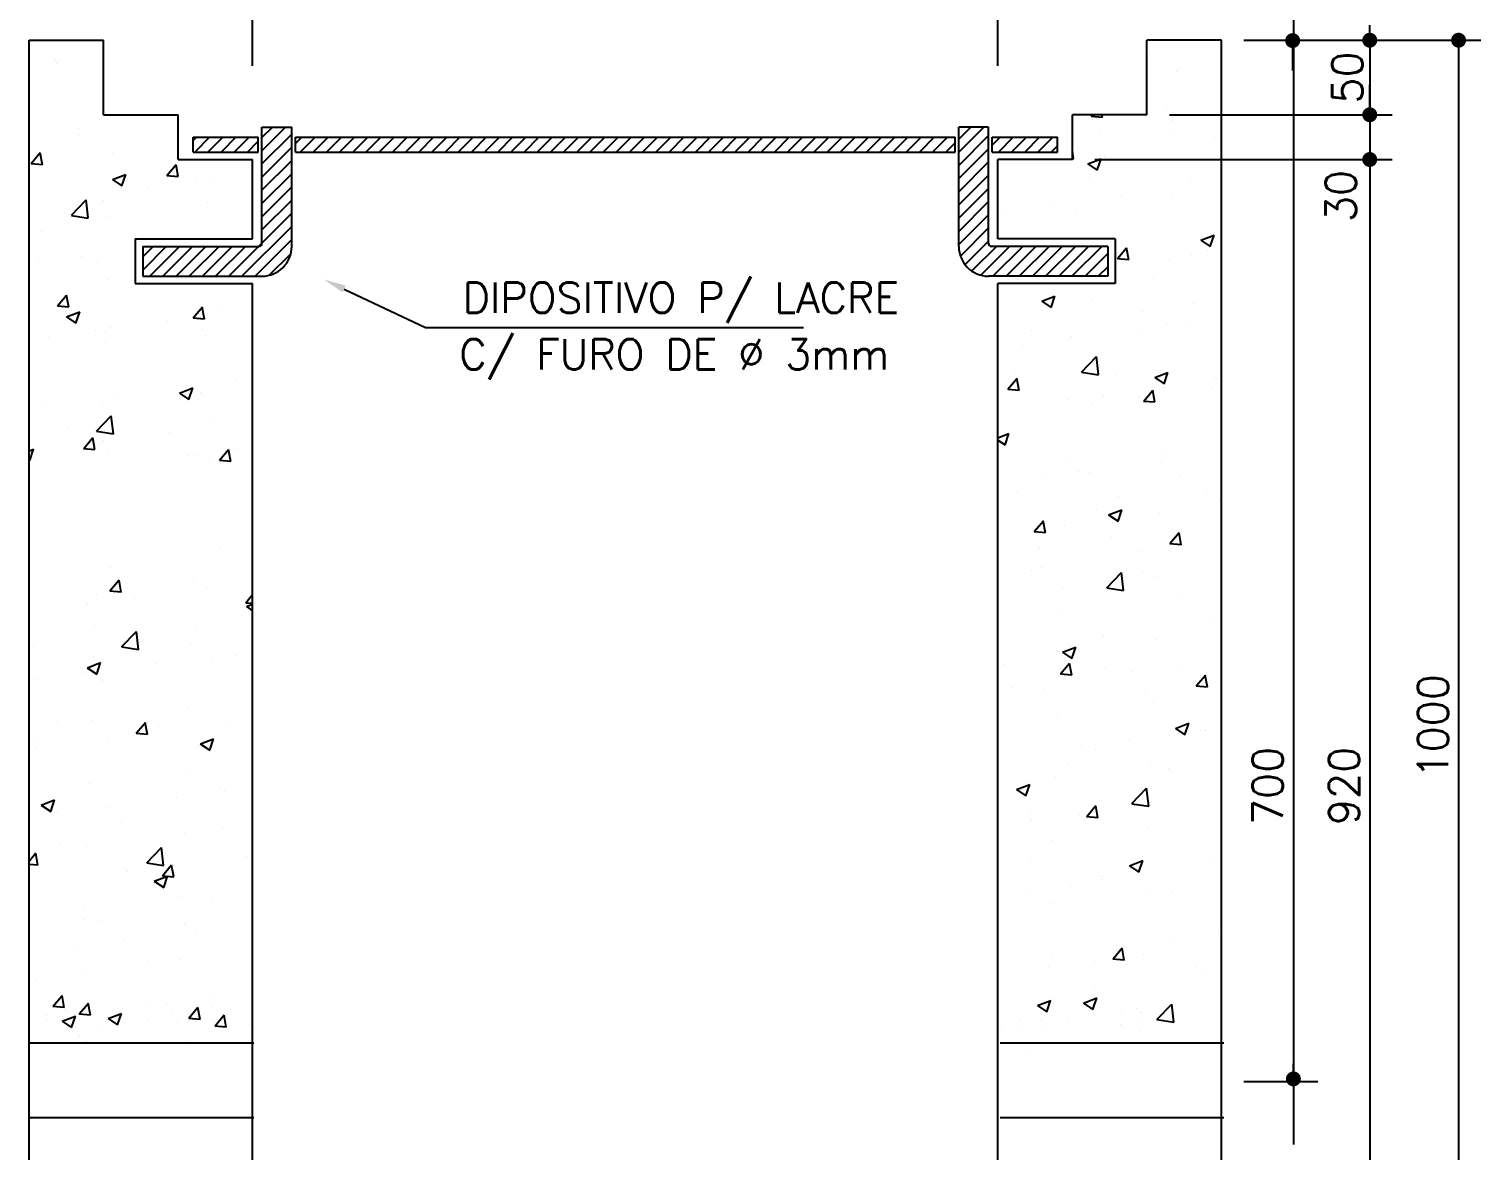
# Model space of a CAD drawing. Extents: x -115 to 23, y 4 to 69.
# Drawn here: x -18.08 to -8.34, y 47.77 to 55.3 of the extents above; entities that cross this region are included whole.
import ezdxf
from ezdxf.enums import TextEntityAlignment as Align

# ---------------------------------------------------------------- set-up
doc = ezdxf.new("R2010")
doc.units = 0
doc.header["$MEASUREMENT"] = 0
doc.layers.get('0').update_dxf_attribs({"linetype": 'CONTINUOUS'})
for name, color, linetype in [('DETALHES', 6, 'CONTINUOUS'), ('nivel', 4, 'CONTINUOUS'), ('PAR', 4, 'CONTINUOUS')]:
    doc.layers.add(name, color=color, linetype=linetype)
doc.styles.add('ROMANS', font='romans.shx', dxfattribs={"height": 0.2})

# ---------------------------------------------------------------- blocks, each defined once
blk = doc.blocks.new('DOT')
at = {"layer": 'PAR', "color": 0, "linetype": 'ByBlock'}
blk.add_line((-0.5, 0), (-1, 0), dxfattribs=at)
at = {"layer": 'PAR', "color": 0, "linetype": 'ByBlock', "const_width": 0.5}
blk.add_lwpolyline([(-0.25, 0, 1), (0.25, 0, 1)], format="xyb", close=True, dxfattribs=at)
blk = doc.blocks.new('*X44')
at = {"color": 0}
for p, q in [((123.6388, 98.3597), (123.7992, 98.5201)), ((123.6388, 98.4481), (123.7108, 98.5201)), ((128.3133, 98.438), (128.3954, 98.5201)), ((128.3133, 98.3496), (128.4838, 98.5201)), ((123.176, 98.4273), (123.2013, 98.4526)), ((123.1897, 98.3526), (123.2897, 98.4526)), ((123.2781, 98.3526), (123.3781, 98.4526)), ((123.3665, 98.3526), (123.4665, 98.4526)), ((123.4549, 98.3526), (123.5549, 98.4526)), ((123.5433, 98.3526), (123.6138, 98.4231)), ((123.6388, 98.2713), (123.8388, 98.4713)), ((123.6388, 98.1829), (123.8388, 98.3829)), ((123.8638, 98.4079), (123.9085, 98.4526)), ((123.8968, 98.3526), (123.9968, 98.4526)), ((123.9852, 98.3526), (124.0852, 98.4526)), ((124.0736, 98.3526), (124.1736, 98.4526)), ((124.162, 98.3526), (124.262, 98.4526)), ((124.2504, 98.3526), (124.3504, 98.4526)), ((124.3388, 98.3526), (124.4388, 98.4526)), ((124.4272, 98.3526), (124.5272, 98.4526)), ((124.5156, 98.3526), (124.6156, 98.4526)), ((124.604, 98.3526), (124.704, 98.4526)), ((124.6923, 98.3526), (124.7923, 98.4526)), ((124.7807, 98.3526), (124.8807, 98.4526)), ((124.8691, 98.3526), (124.9691, 98.4526)), ((124.9575, 98.3526), (125.0575, 98.4526)), ((125.0459, 98.3526), (125.1459, 98.4526)), ((125.1343, 98.3526), (125.2343, 98.4526)), ((125.2227, 98.3526), (125.3227, 98.4526)), ((125.3111, 98.3526), (125.4111, 98.4526)), ((125.3994, 98.3526), (125.4994, 98.4526)), ((125.4878, 98.3526), (125.5878, 98.4526)), ((125.5762, 98.3526), (125.6762, 98.4526)), ((125.6646, 98.3526), (125.7646, 98.4526)), ((125.753, 98.3526), (125.853, 98.4526)), ((125.8414, 98.3526), (125.9414, 98.4526)), ((125.9298, 98.3526), (126.0298, 98.4526)), ((126.0182, 98.3526), (126.1182, 98.4526)), ((126.1066, 98.3526), (126.2066, 98.4526)), ((126.1949, 98.3526), (126.2949, 98.4526)), ((126.2833, 98.3526), (126.3833, 98.4526)), ((126.3717, 98.3526), (126.4717, 98.4526)), ((126.4601, 98.3526), (126.5601, 98.4526)), ((126.5485, 98.3526), (126.6485, 98.4526)), ((126.6369, 98.3526), (126.7369, 98.4526)), ((126.7253, 98.3526), (126.8253, 98.4526)), ((126.8137, 98.3526), (126.9137, 98.4526)), ((126.902, 98.3526), (127.002, 98.4526)), ((126.9904, 98.3526), (127.0904, 98.4526)), ((127.0788, 98.3526), (127.1788, 98.4526)), ((127.1672, 98.3526), (127.2672, 98.4526)), ((127.2556, 98.3526), (127.3556, 98.4526)), ((127.344, 98.3526), (127.444, 98.4526)), ((127.4324, 98.3526), (127.5324, 98.4526)), ((127.5208, 98.3526), (127.6208, 98.4526)), ((127.6092, 98.3526), (127.7092, 98.4526)), ((127.6975, 98.3526), (127.7975, 98.4526)), ((127.7859, 98.3526), (127.8859, 98.4526)), ((127.8743, 98.3526), (127.9743, 98.4526)), ((127.9627, 98.3526), (128.0627, 98.4526)), ((128.0511, 98.3526), (128.1511, 98.4526)), ((128.1395, 98.3526), (128.2395, 98.4526)), ((128.2279, 98.3526), (128.2883, 98.413)), ((128.3133, 98.2612), (128.5133, 98.4612)), ((128.5383, 98.3979), (128.593, 98.4526)), ((128.5814, 98.3526), (128.6814, 98.4526)), ((128.6698, 98.3526), (128.7698, 98.4526)), ((128.7582, 98.3526), (128.8582, 98.4526)), ((128.8466, 98.3526), (128.9466, 98.4526)), ((128.935, 98.3526), (128.976, 98.3937)), ((123.6388, 98.0945), (123.8388, 98.2945)), ((128.3133, 98.1729), (128.5133, 98.3729)), ((128.3133, 98.0845), (128.5133, 98.2845)), ((123.6388, 98.0061), (123.8388, 98.2061)), ((128.3133, 97.9961), (128.5133, 98.1961)), ((123.6388, 97.9178), (123.8388, 98.1178)), ((128.3133, 97.9077), (128.5133, 98.1077)), ((123.6388, 97.8294), (123.8388, 98.0294)), ((128.3133, 97.8193), (128.5133, 98.0193)), ((123.4179, 97.5201), (123.8388, 97.941)), ((128.3133, 97.7309), (128.5133, 97.9309)), ((123.5063, 97.5201), (123.8388, 97.8526)), ((128.3246, 97.6538), (128.5133, 97.8425)), ((122.8388, 97.5597), (122.9992, 97.7201)), ((122.8388, 97.6481), (122.9108, 97.7201)), ((122.8876, 97.5201), (123.0876, 97.7201)), ((122.976, 97.5201), (123.176, 97.7201)), ((123.0644, 97.5201), (123.2644, 97.7201)), ((123.1528, 97.5201), (123.3528, 97.7201)), ((123.2411, 97.5201), (123.4411, 97.7201)), ((123.3295, 97.5201), (123.5295, 97.7201)), ((123.5947, 97.5201), (123.8388, 97.7642)), ((128.3559, 97.5967), (128.5133, 97.7541)), ((128.4017, 97.5542), (128.5677, 97.7201)), ((128.4626, 97.5267), (128.6561, 97.7201)), ((128.5444, 97.5201), (128.7444, 97.7201)), ((128.6328, 97.5201), (128.8328, 97.7201)), ((128.7212, 97.5201), (128.9212, 97.7201)), ((128.8096, 97.5201), (129.0096, 97.7201)), ((128.898, 97.5201), (129.098, 97.7201)), ((128.9864, 97.5201), (129.1864, 97.7201)), ((129.0748, 97.5201), (129.2748, 97.7201)), ((123.6897, 97.5267), (123.8322, 97.6692)), ((129.1632, 97.5201), (129.3133, 97.6703)), ((129.2516, 97.5201), (129.3133, 97.5819))]:
    blk.add_line(p, q, dxfattribs=at)

msp = doc.modelspace()

# ---------------------------------------------------------------- linework, layer by layer
at = {"layer": 'DETALHES', "color": 2}
for p, q in [((-16.5767, 55.052), (-16.5767, 56.2056)), ((-11.5767, 55.052), (-11.5767, 56.2056)), ((-9.5946, 55.3788), (-9.5946, 47.8165)), ((-9.9267, 55.2237), (-8.9323, 55.2237)), ((-9.9267, 55.2237), (-8.3362, 55.2237)), ((-9.0823, 55.2237), (-9.0823, 54.7237)), ((-9.5995, 55.1212), (-9.5995, 55.0212)), ((-8.4862, 55.1237), (-8.4862, 45.3672)), ((-9.0823, 54.8237), (-9.0823, 54.9237)), ((-10.4267, 54.7237), (-8.9323, 54.7237)), ((-10.4267, 54.7237), (-8.9323, 54.7237)), ((-9.0823, 54.7237), (-9.0823, 54.4237)), ((-16.9767, 54.5737), (-16.539, 54.5737)), ((-16.9767, 54.4737), (-16.9767, 54.5737)), ((-16.539, 54.4737), (-16.539, 54.5737)), ((-16.289, 54.4737), (-16.289, 54.5737)), ((-16.289, 54.5737), (-11.8645, 54.5737)), ((-11.6145, 54.5737), (-11.1767, 54.5737)), ((-11.1767, 54.4737), (-11.1767, 54.5737)), ((-9.0823, 54.6237), (-9.0823, 54.5237)), ((-16.9767, 54.4737), (-16.539, 54.4737)), ((-16.289, 54.4737), (-11.8645, 54.4737)), ((-11.6145, 54.4737), (-11.1767, 54.4737)), ((-10.9267, 54.4237), (-8.9323, 54.4237)), ((-10.9267, 54.4237), (-8.9323, 54.4237)), ((-9.0823, 54.3237), (-9.0823, 54.2237)), ((-9.0823, 54.3237), (-9.0823, 45.3672)), ((-15.9634, 53.5552), (-15.4177, 53.2961)), ((-15.4177, 53.2961), (-12.8801, 53.2961)), ((-18.0691, 48.4993), (-16.5691, 48.4993)), ((-11.5618, 48.4993), (-10.0618, 48.4993)), ((-9.9267, 48.241), (-9.4295, 48.241)), ((-18.0691, 47.9993), (-16.5691, 47.9993)), ((-11.5618, 47.9993), (-10.0618, 47.9993))]:
    msp.add_line(p, q, dxfattribs=at)
at = {"layer": 'DETALHES', "color": 1}
for p, q in [((-16.5767, 55.052), (-16.5767, 56.2056)), ((-11.5767, 55.052), (-11.5767, 56.2056))]:
    msp.add_line(p, q, dxfattribs=at)
at = {"layer": 'DETALHES', "color": 4}
for p, q in [((-18.0767, 55.2237), (-17.5767, 55.2237)), ((-18.0767, 45.2672), (-18.0767, 55.2237)), ((-17.5767, 54.7237), (-17.5767, 55.2237)), ((-10.0767, 55.2237), (-10.5767, 55.2237)), ((-10.5767, 54.7237), (-10.5767, 55.2237)), ((-10.0767, 45.2672), (-10.0767, 55.2237)), ((-17.5767, 54.7237), (-17.0767, 54.7237)), ((-17.0767, 54.4237), (-17.0767, 54.7237)), ((-10.5767, 54.7237), (-11.0767, 54.7237)), ((-11.0767, 54.4237), (-11.0767, 54.7237)), ((-17.0767, 54.4237), (-16.5767, 54.4237)), ((-16.5767, 53.8912), (-16.5767, 54.4237)), ((-11.0767, 54.4237), (-11.5767, 54.4237)), ((-11.5767, 53.8912), (-11.5767, 54.4237)), ((-17.364, 53.8912), (-16.5767, 53.8912)), ((-17.364, 53.8912), (-17.364, 53.5912)), ((-10.7895, 53.8912), (-11.5767, 53.8912)), ((-10.7895, 53.8912), (-10.7895, 53.5912)), ((-17.364, 53.5912), (-16.5767, 53.5912)), ((-16.5767, 45.2672), (-16.5767, 53.5912)), ((-10.7895, 53.5912), (-11.5767, 53.5912)), ((-11.5767, 45.2672), (-11.5767, 53.5912))]:
    msp.add_line(p, q, dxfattribs=at)
at = {"layer": 'DETALHES'}
for p, q in [((-10.0774, 55.183), (-10.0774, 55.183)), ((-17.901, 55.0962), (-17.901, 55.0962)), ((-17.8951, 55.0676), (-17.8951, 55.0676)), ((-10.5584, 55.1196), (-10.5584, 55.1196)), ((-10.3814, 55.0115), (-10.3814, 55.0115)), ((-10.4436, 54.7811), (-10.4436, 54.7811)), ((-10.9517, 54.7146), (-10.8758, 54.708)), ((-10.951, 54.7146), (-10.9434, 54.7237)), ((-10.8757, 54.7062), (-10.879, 54.7237)), ((-10.4115, 54.682), (-10.4115, 54.682)), ((-17.7482, 54.63), (-17.7482, 54.63)), ((-17.7435, 54.5926), (-17.7435, 54.5926)), ((-10.8925, 54.6187), (-10.8925, 54.6187)), ((-10.3968, 54.5887), (-10.3968, 54.5887)), ((-10.1214, 54.568), (-10.1214, 54.568)), ((-18.0622, 54.3969), (-18.001, 54.4699)), ((-17.9869, 54.3885), (-18.0016, 54.4681)), ((-17.519, 54.4657), (-17.519, 54.4657)), ((-11.0705, 54.4282), (-11.0767, 54.4818)), ((-11.0383, 54.5074), (-11.0383, 54.5074)), ((-18.0629, 54.3969), (-17.987, 54.3903)), ((-17.1513, 54.3172), (-17.0901, 54.3902)), ((-17.076, 54.3088), (-17.0907, 54.3884)), ((-11.0767, 54.4287), (-11.0704, 54.4277)), ((-10.9742, 54.3939), (-10.911, 54.3513)), ((-10.9739, 54.3939), (-10.885, 54.428)), ((-10.911, 54.3514), (-10.8852, 54.4281)), ((-10.8621, 54.4409), (-10.8621, 54.4409)), ((-17.5167, 54.2894), (-17.4536, 54.2468)), ((-17.5165, 54.2894), (-17.4275, 54.3235)), ((-17.4535, 54.2469), (-17.4278, 54.3236)), ((-17.152, 54.3172), (-17.0761, 54.3106)), ((-16.9623, 54.2765), (-16.9623, 54.2765)), ((-16.8359, 54.2743), (-16.8359, 54.2743)), ((-10.964, 54.3061), (-10.964, 54.3061)), ((-10.2861, 54.2775), (-10.2861, 54.2775)), ((-17.2803, 54.2347), (-17.2803, 54.2347)), ((-10.7456, 54.1811), (-10.7456, 54.1811)), ((-10.4123, 54.1659), (-10.4123, 54.1659)), ((-17.7921, 54.0495), (-17.6932, 54.1526)), ((-17.6791, 54.0319), (-17.6931, 54.1525)), ((-17.5766, 54.1471), (-17.5766, 54.1471)), ((-16.8824, 54.1324), (-16.8824, 54.1324)), ((-11.5445, 54.076), (-11.5445, 54.076)), ((-11.2266, 54.1178), (-11.2266, 54.1178)), ((-11.0538, 54.0846), (-11.0538, 54.0846)), ((-17.792, 54.0489), (-17.679, 54.0314)), ((-17.5345, 54.0429), (-17.5345, 54.0429)), ((-17.9908, 53.9436), (-17.9908, 53.9436)), ((-17.3129, 53.915), (-17.3129, 53.915)), ((-10.2161, 53.8825), (-10.1529, 53.8399)), ((-10.2158, 53.8825), (-10.1269, 53.9167)), ((-10.1529, 53.8401), (-10.1272, 53.9168)), ((-17.7231, 53.773), (-17.7231, 53.773)), ((-10.7748, 53.7593), (-10.7136, 53.8323)), ((-10.6995, 53.7509), (-10.7142, 53.8305)), ((-10.2776, 53.7858), (-10.2776, 53.7858)), ((-10.1739, 53.8103), (-10.1739, 53.8103)), ((-18.0129, 53.7412), (-18.0129, 53.7412)), ((-17.6143, 53.7338), (-17.6143, 53.7338)), ((-10.7755, 53.7593), (-10.6996, 53.7527)), ((-10.4277, 53.7432), (-10.4277, 53.7432)), ((-17.5499, 53.6202), (-17.5499, 53.6202)), ((-10.5334, 53.6285), (-10.5334, 53.6285)), ((-17.886, 53.4416), (-17.8248, 53.5146)), ((-17.8107, 53.4332), (-17.8254, 53.5128)), ((-11.2829, 53.4729), (-11.194, 53.5071)), ((-11.22, 53.4304), (-11.1942, 53.5072)), ((-10.9435, 53.4866), (-10.9435, 53.4866)), ((-17.8867, 53.4416), (-17.8108, 53.435)), ((-17.8255, 53.3685), (-17.7365, 53.4026)), ((-17.7625, 53.326), (-17.7368, 53.4027)), ((-16.9751, 53.3619), (-16.9138, 53.4349)), ((-16.8998, 53.3535), (-16.9144, 53.4331)), ((-16.7872, 53.4238), (-16.7872, 53.4238)), ((-11.2832, 53.4729), (-11.22, 53.4303)), ((-10.6102, 53.4043), (-10.6102, 53.4043)), ((-10.2656, 53.4579), (-10.2656, 53.4579)), ((-17.8257, 53.3684), (-17.7626, 53.3258)), ((-17.5279, 53.2967), (-17.5279, 53.2967)), ((-17.1495, 53.338), (-17.1495, 53.338)), ((-16.9758, 53.3619), (-16.8998, 53.3553)), ((-16.9133, 53.2868), (-16.9133, 53.2868)), ((-10.6117, 53.2849), (-10.6117, 53.2849)), ((-10.4432, 53.3204), (-10.4432, 53.3204)), ((-10.2938, 53.3268), (-10.2938, 53.3268)), ((-17.9484, 53.2329), (-17.9484, 53.2329)), ((-17.6305, 53.2747), (-17.6305, 53.2747)), ((-17.5656, 53.2694), (-17.5656, 53.2694)), ((-17.5653, 53.1974), (-17.5653, 53.1974)), ((-16.8876, 53.2408), (-16.8876, 53.2408)), ((-11.3508, 53.2772), (-11.3508, 53.2772)), ((-11.0847, 53.2391), (-11.0847, 53.2391)), ((-11.4138, 53.1793), (-11.4138, 53.1793)), ((-11.0151, 52.9985), (-10.9162, 53.1016)), ((-10.9021, 52.9808), (-10.9162, 53.1015)), ((-11.464, 53.0116), (-11.464, 53.0116)), ((-11.015, 52.9979), (-10.902, 52.9803)), ((-10.5248, 52.9616), (-10.4359, 52.9957)), ((-10.4619, 52.9191), (-10.4362, 52.9959)), ((-17.0674, 52.8571), (-16.9785, 52.8913)), ((-17.0045, 52.8146), (-16.9787, 52.8914)), ((-16.6816, 52.9427), (-16.6816, 52.9427)), ((-11.5095, 52.8837), (-11.4483, 52.9567)), ((-11.4342, 52.8753), (-11.4489, 52.9549)), ((-10.786, 52.983), (-10.786, 52.983)), ((-10.5251, 52.9616), (-10.4619, 52.919)), ((-10.4586, 52.8976), (-10.4586, 52.8976)), ((-10.1252, 52.9598), (-10.1252, 52.9598)), ((-10.1081, 52.9543), (-10.1081, 52.9543)), ((-17.4836, 52.8371), (-17.4836, 52.8371)), ((-17.0677, 52.8571), (-17.0045, 52.8145)), ((-16.9287, 52.864), (-16.9287, 52.864)), ((-11.5102, 52.8837), (-11.4343, 52.8771)), ((-11.1001, 52.8163), (-11.1001, 52.8163)), ((-10.8658, 52.8327), (-10.8658, 52.8327)), ((-10.6279, 52.8259), (-10.6279, 52.8259)), ((-10.5993, 52.804), (-10.5234, 52.7974)), ((-10.5986, 52.804), (-10.5374, 52.877)), ((-10.5233, 52.7956), (-10.538, 52.8752)), ((-10.1469, 52.8892), (-10.1469, 52.8892)), ((-17.9646, 52.7738), (-17.9646, 52.7738)), ((-17.6237, 52.6022), (-17.5248, 52.7053)), ((-17.5808, 52.7746), (-17.5808, 52.7746)), ((-17.5107, 52.5846), (-17.5248, 52.7052)), ((-10.9458, 52.784), (-10.9458, 52.784)), ((-17.8129, 52.6205), (-17.8129, 52.6205)), ((-17.6236, 52.6016), (-17.5106, 52.5841)), ((-16.8397, 52.6661), (-16.8397, 52.6661)), ((-17.7098, 52.4863), (-17.6485, 52.5593)), ((-17.6345, 52.4779), (-17.6492, 52.5575)), ((-17.5803, 52.5389), (-17.5803, 52.5389)), ((-17.1349, 52.5918), (-17.1349, 52.5918)), ((-11.5767, 52.5578), (-11.503, 52.5861)), ((-11.5767, 52.5416), (-11.529, 52.5094)), ((-11.529, 52.5095), (-11.5033, 52.5862)), ((-18.0767, 52.4697), (-18.0456, 52.4816)), ((-18.0767, 52.4084), (-18.0716, 52.4049)), ((-18.0715, 52.405), (-18.0458, 52.4818)), ((-17.7105, 52.4863), (-17.6346, 52.4797)), ((-17.5451, 52.4499), (-17.5451, 52.4499)), ((-17.0157, 52.4418), (-17.0157, 52.4418)), ((-16.9442, 52.4413), (-16.9442, 52.4413)), ((-16.8671, 52.4212), (-16.8671, 52.4212)), ((-16.7995, 52.4066), (-16.7236, 52.4)), ((-16.7989, 52.4066), (-16.7376, 52.4796)), ((-16.7236, 52.3982), (-16.7382, 52.4778)), ((-16.6977, 52.4837), (-16.6977, 52.4837)), ((-10.4741, 52.4748), (-10.4741, 52.4748)), ((-11.1155, 52.3935), (-11.1155, 52.3935)), ((-11.0333, 52.334), (-11.0333, 52.334)), ((-10.962, 52.325), (-10.962, 52.325)), ((-10.481, 52.3883), (-10.481, 52.3883)), ((-11.2799, 52.2831), (-11.2799, 52.2831)), ((-10.3554, 52.3054), (-10.3554, 52.3054)), ((-11.4435, 52.1921), (-11.4435, 52.1921)), ((-10.7656, 52.1634), (-10.7656, 52.1634)), ((-10.1776, 52.2021), (-10.1776, 52.2021)), ((-10.0876, 52.1348), (-10.0876, 52.1348)), ((-10.9182, 52.0749), (-10.9182, 52.0749)), ((-10.8341, 52.0407), (-10.771, 51.9981)), ((-10.8339, 52.0407), (-10.7449, 52.0748)), ((-10.7709, 51.9982), (-10.7452, 52.0749)), ((-10.4895, 52.0521), (-10.4895, 52.0521)), ((-11.334, 51.9285), (-11.2581, 51.9218)), ((-11.3333, 51.9285), (-11.2721, 52.0014)), ((-11.258, 51.92), (-11.2727, 51.9996)), ((-11.131, 51.9708), (-11.131, 51.9708)), ((-10.4224, 51.8488), (-10.3612, 51.9217)), ((-10.3471, 51.8403), (-10.3618, 51.9199)), ((-11.2961, 51.8241), (-11.2961, 51.8241)), ((-10.8151, 51.8874), (-10.8151, 51.8874)), ((-10.4231, 51.8488), (-10.3472, 51.8421)), ((-16.791, 51.8157), (-16.791, 51.8157)), ((-10.6139, 51.7961), (-10.6139, 51.7961)), ((-17.5316, 51.6885), (-17.5316, 51.6885)), ((-11.3546, 51.669), (-11.3546, 51.669)), ((-11.286, 51.6885), (-11.286, 51.6885)), ((-10.8468, 51.5511), (-10.7478, 51.6542)), ((-10.7338, 51.5335), (-10.7478, 51.6541)), ((-10.6081, 51.6598), (-10.6081, 51.6598)), ((-10.5049, 51.6293), (-10.5049, 51.6293)), ((-17.5342, 51.531), (-17.4583, 51.5244)), ((-17.5336, 51.531), (-17.4723, 51.604)), ((-17.4583, 51.5226), (-17.473, 51.6023)), ((-16.9751, 51.5957), (-16.9751, 51.5957)), ((-16.8849, 51.5452), (-16.8849, 51.5452)), ((-11.1464, 51.548), (-11.1464, 51.548)), ((-10.8466, 51.5505), (-10.7337, 51.533)), ((-17.6839, 51.44), (-17.6839, 51.44)), ((-17.6271, 51.5063), (-17.6271, 51.5063)), ((-17.3659, 51.4819), (-17.3659, 51.4819)), ((-16.6233, 51.4513), (-16.5767, 51.4473)), ((-16.6226, 51.4513), (-16.5767, 51.506)), ((-16.6183, 51.4249), (-16.5767, 51.4408)), ((-10.3471, 51.4921), (-10.3471, 51.4921)), ((-16.6186, 51.4249), (-16.5767, 51.3966)), ((-11.1492, 51.3865), (-11.1492, 51.3865)), ((-10.1289, 51.3517), (-10.1289, 51.3517)), ((-17.6349, 51.2973), (-17.6349, 51.2973)), ((-17.4554, 51.1548), (-17.3564, 51.2579)), ((-17.3424, 51.1372), (-17.3564, 51.2578)), ((-16.9569, 51.2686), (-16.9569, 51.2686)), ((-18.0451, 51.1553), (-18.0451, 51.1553)), ((-17.4552, 51.1543), (-17.3423, 51.1367)), ((-16.9905, 51.1729), (-16.9905, 51.1729)), ((-11.1429, 51.1197), (-11.0539, 51.1539)), ((-11.0799, 51.0772), (-11.0542, 51.154)), ((-10.8696, 51.2245), (-10.8696, 51.2245)), ((-10.5204, 51.2065), (-10.5204, 51.2065)), ((-17.6854, 51.0152), (-17.5965, 51.0494)), ((-17.6426, 51.0835), (-17.6426, 51.0835)), ((-17.6225, 50.9728), (-17.5967, 51.0495)), ((-17.3671, 51.1267), (-17.3671, 51.1267)), ((-17.219, 51.0443), (-17.219, 51.0443)), ((-16.8434, 51.0579), (-16.8434, 51.0579)), ((-16.6892, 51.0981), (-16.6892, 51.0981)), ((-11.1619, 51.1252), (-11.1619, 51.1252)), ((-11.1571, 50.9732), (-11.0959, 51.0461)), ((-11.1431, 51.1197), (-11.08, 51.0771)), ((-11.0818, 50.9647), (-11.0965, 51.0443)), ((-17.7, 50.981), (-17.7, 50.981)), ((-17.6857, 51.0152), (-17.6225, 50.9726)), ((-11.5333, 51.0395), (-11.5333, 51.0395)), ((-11.1578, 50.9732), (-11.0819, 50.9665)), ((-10.8554, 51.0109), (-10.8554, 51.0109)), ((-10.6812, 50.9912), (-10.6812, 50.9912)), ((-10.3633, 51.0331), (-10.3633, 51.0331)), ((-10.2462, 50.8935), (-10.1849, 50.9664)), ((-10.1709, 50.885), (-10.1856, 50.9646)), ((-10.1774, 50.9822), (-10.1774, 50.9822)), ((-18.0179, 50.9391), (-18.0179, 50.9391)), ((-17.5841, 50.9308), (-17.5841, 50.9308)), ((-11.4833, 50.8856), (-11.4833, 50.8856)), ((-11.2655, 50.8689), (-11.2655, 50.8689)), ((-10.2469, 50.8935), (-10.171, 50.8868)), ((-17.0059, 50.7502), (-17.0059, 50.7502)), ((-10.5876, 50.8403), (-10.5876, 50.8403)), ((-10.5358, 50.7837), (-10.5358, 50.7837)), ((-17.8876, 50.6517), (-17.8876, 50.6517)), ((-17.658, 50.6607), (-17.658, 50.6607)), ((-17.2797, 50.6519), (-17.2797, 50.6519)), ((-11.1773, 50.7024), (-11.1773, 50.7024)), ((-17.358, 50.5758), (-17.2821, 50.5691)), ((-17.3573, 50.5758), (-17.2961, 50.6487)), ((-17.2821, 50.5674), (-17.2967, 50.647)), ((-17.2096, 50.6231), (-17.2096, 50.6231)), ((-16.7511, 50.649), (-16.7511, 50.649)), ((-10.3851, 50.6084), (-10.3219, 50.5658)), ((-10.3848, 50.6084), (-10.2959, 50.6425)), ((-10.3219, 50.5659), (-10.2961, 50.6427)), ((-10.2164, 50.5955), (-10.2164, 50.5955)), ((-10.1813, 50.5939), (-10.1813, 50.5939)), ((-18.0341, 50.4801), (-18.0341, 50.4801)), ((-18.0204, 50.5248), (-18.0204, 50.5248)), ((-17.5531, 50.5434), (-17.5531, 50.5434)), ((-16.9276, 50.5039), (-16.8644, 50.4613)), ((-16.9273, 50.5039), (-16.8384, 50.538)), ((-16.8644, 50.4614), (-16.8387, 50.5382)), ((-11.0153, 50.4903), (-11.0153, 50.4903)), ((-10.922, 50.4668), (-10.922, 50.4668)), ((-10.6974, 50.5321), (-10.6974, 50.5321)), ((-11.108, 50.3653), (-11.108, 50.3653)), ((-10.5513, 50.361), (-10.5513, 50.361)), ((-17.0214, 50.3274), (-17.0214, 50.3274)), ((-11.1928, 50.2797), (-11.1928, 50.2797)), ((-10.4301, 50.3367), (-10.4301, 50.3367)), ((-17.6734, 50.238), (-17.6734, 50.238)), ((-16.7947, 50.2075), (-16.7947, 50.2075)), ((-16.7672, 50.19), (-16.7672, 50.19)), ((-11.4521, 50.1988), (-11.389, 50.1562)), ((-11.4519, 50.1988), (-11.3629, 50.2329)), ((-11.389, 50.1563), (-11.3632, 50.233)), ((-10.6784, 50.1038), (-10.5795, 50.2069)), ((-10.6177, 50.1879), (-10.6177, 50.1879)), ((-10.5654, 50.0862), (-10.5794, 50.2068)), ((-17.9947, 50.0943), (-17.9315, 50.0517)), ((-17.9944, 50.0943), (-17.9055, 50.1284)), ((-17.9315, 50.0518), (-17.9057, 50.1286)), ((-17.5354, 50.0803), (-17.5354, 50.0803)), ((-17.0852, 50.1481), (-17.0852, 50.1481)), ((-10.9809, 50.0179), (-10.9197, 50.0909)), ((-10.9056, 50.0095), (-10.9203, 50.0891)), ((-10.6782, 50.1032), (-10.5653, 50.0857)), ((-10.5505, 50.0946), (-10.5505, 50.0946)), ((-17.8872, 50.0425), (-17.8872, 50.0425)), ((-17.4569, 49.9741), (-17.4569, 49.9741)), ((-11.3583, 50.0608), (-11.3583, 50.0608)), ((-11.3494, 49.9894), (-11.3494, 49.9894)), ((-11.0315, 50.0312), (-11.0315, 50.0312)), ((-10.9816, 50.0179), (-10.9057, 50.0113)), ((-17.0368, 49.9046), (-17.0368, 49.9046)), ((-16.779, 49.9455), (-16.779, 49.9455)), ((-10.5667, 49.9382), (-10.5667, 49.9382)), ((-17.8671, 49.8322), (-17.8671, 49.8322)), ((-17.6889, 49.8152), (-17.6889, 49.8152)), ((-17.287, 49.7075), (-17.1881, 49.8106)), ((-17.1891, 49.8035), (-17.1891, 49.8035)), ((-17.174, 49.6899), (-17.188, 49.8105)), ((-11.2082, 49.8569), (-11.2082, 49.8569)), ((-18.0767, 49.7184), (-18.0308, 49.7731)), ((-18.0767, 49.6988), (-18.0168, 49.6935)), ((-18.0168, 49.6918), (-18.0315, 49.7714)), ((-17.2868, 49.7069), (-17.1739, 49.6894)), ((-17.1811, 49.6205), (-17.1199, 49.6934)), ((-17.1059, 49.6121), (-17.1205, 49.6917)), ((-17.1013, 49.6891), (-17.1013, 49.6891)), ((-16.6203, 49.7524), (-16.6203, 49.7524)), ((-11.3553, 49.7163), (-11.3553, 49.7163)), ((-10.6941, 49.6875), (-10.6309, 49.6448)), ((-10.6938, 49.6874), (-10.6049, 49.7216)), ((-10.6774, 49.6877), (-10.6774, 49.6877)), ((-10.6309, 49.645), (-10.6051, 49.7217)), ((-10.1327, 49.7435), (-10.1327, 49.7435)), ((-10.0825, 49.6993), (-10.0825, 49.6993)), ((-17.4193, 49.6472), (-17.4193, 49.6472)), ((-17.2366, 49.583), (-17.1734, 49.5404)), ((-17.2363, 49.583), (-17.1474, 49.6171)), ((-17.1818, 49.6205), (-17.1059, 49.6138)), ((-17.1734, 49.5405), (-17.1477, 49.6172)), ((-10.8846, 49.5937), (-10.8846, 49.5937)), ((-10.8733, 49.6163), (-10.8733, 49.6163)), ((-17.0523, 49.4818), (-17.0523, 49.4818)), ((-11.3656, 49.5303), (-11.3656, 49.5303)), ((-11.0876, 49.5457), (-11.0876, 49.5457)), ((-10.5822, 49.5154), (-10.5822, 49.5154)), ((-10.4096, 49.5171), (-10.4096, 49.5171)), ((-17.7043, 49.3924), (-17.7043, 49.3924)), ((-16.8472, 49.4497), (-16.8472, 49.4497)), ((-11.2236, 49.4341), (-11.2236, 49.4341)), ((-17.7096, 49.3286), (-17.7096, 49.3286)), ((-17.5878, 49.3226), (-17.5878, 49.3226)), ((-17.0316, 49.2999), (-17.0316, 49.2999)), ((-16.9544, 49.2515), (-16.9544, 49.2515)), ((-10.4166, 49.1984), (-10.4166, 49.1984)), ((-10.0987, 49.2402), (-10.0987, 49.2402)), ((-17.7534, 49.1463), (-17.7534, 49.1463)), ((-17.4354, 49.1881), (-17.4354, 49.1881)), ((-11.2187, 49.0928), (-11.2187, 49.0928)), ((-10.8047, 49.0626), (-10.7434, 49.1356)), ((-10.7294, 49.0542), (-10.7441, 49.1338)), ((-10.5976, 49.0926), (-10.5976, 49.0926)), ((-17.2835, 49.0437), (-17.2835, 49.0437)), ((-17.0677, 49.0591), (-17.0677, 49.0591)), ((-11.2391, 49.0113), (-11.2391, 49.0113)), ((-10.9301, 49.0421), (-10.9301, 49.0421)), ((-10.8054, 49.0626), (-10.7295, 49.056)), ((-10.2521, 49.0135), (-10.2521, 49.0135)), ((-18.0241, 48.9166), (-18.0241, 48.9166)), ((-17.7198, 48.9696), (-17.7198, 48.9696)), ((-10.1851, 48.9857), (-10.1851, 48.9857)), ((-17.9158, 48.7449), (-17.8546, 48.8178)), ((-17.8406, 48.7365), (-17.8553, 48.8161)), ((-16.8367, 48.7999), (-16.8367, 48.7999)), ((-11.0028, 48.7665), (-10.9139, 48.8006)), ((-10.9399, 48.724), (-10.9141, 48.8008)), ((-10.9257, 48.8586), (-10.9257, 48.8586)), ((-17.9165, 48.7449), (-17.8406, 48.7382)), ((-17.7396, 48.6933), (-17.6784, 48.7663)), ((-17.6644, 48.6849), (-17.679, 48.7645)), ((-17.2885, 48.7506), (-17.2885, 48.7506)), ((-17.1547, 48.758), (-17.1547, 48.758)), ((-17.0049, 48.6652), (-16.9437, 48.7382)), ((-16.9297, 48.6568), (-16.9443, 48.7364)), ((-16.8509, 48.7452), (-16.8509, 48.7452)), ((-11.3121, 48.7493), (-11.2489, 48.7067)), ((-11.3118, 48.7493), (-11.2229, 48.7834)), ((-11.2489, 48.7068), (-11.2232, 48.7835)), ((-11.0031, 48.7665), (-10.9399, 48.7239)), ((-10.6439, 48.728), (-10.6439, 48.728)), ((-10.62, 48.7045), (-10.62, 48.7045)), ((-10.51, 48.6564), (-10.4111, 48.7595)), ((-10.4328, 48.7393), (-10.4328, 48.7393)), ((-10.397, 48.6388), (-10.411, 48.7594)), ((-17.9569, 48.6796), (-17.9569, 48.6796)), ((-17.9567, 48.6525), (-17.9567, 48.6525)), ((-17.8546, 48.6448), (-17.7915, 48.6022)), ((-17.8544, 48.6448), (-17.7654, 48.6789)), ((-17.7915, 48.6023), (-17.7657, 48.679)), ((-17.7695, 48.6872), (-17.7695, 48.6872)), ((-17.7403, 48.6933), (-17.6644, 48.6867)), ((-17.5915, 48.6181), (-17.5915, 48.6181)), ((-17.5456, 48.662), (-17.4825, 48.6194)), ((-17.5454, 48.662), (-17.4564, 48.6962)), ((-17.4824, 48.6195), (-17.4567, 48.6963)), ((-17.2789, 48.651), (-17.2789, 48.651)), ((-17.114, 48.6944), (-17.114, 48.6944)), ((-17.0832, 48.6363), (-17.0832, 48.6363)), ((-17.0056, 48.6652), (-16.9297, 48.6586)), ((-16.8294, 48.6136), (-16.7535, 48.607)), ((-16.8287, 48.6136), (-16.7675, 48.6866)), ((-16.7534, 48.6052), (-16.7681, 48.6848)), ((-16.601, 48.6223), (-16.601, 48.6223)), ((-11.43, 48.6513), (-11.43, 48.6513)), ((-11.2854, 48.6467), (-11.2854, 48.6467)), ((-11.101, 48.6412), (-11.101, 48.6412)), ((-10.7521, 48.6227), (-10.7521, 48.6227)), ((-10.7507, 48.6975), (-10.7507, 48.6975)), ((-10.613, 48.6699), (-10.613, 48.6699)), ((-10.5099, 48.6558), (-10.3969, 48.6383)), ((-17.7661, 48.605), (-17.7661, 48.605)), ((-17.7352, 48.5469), (-17.7352, 48.5469)), ((-17.6891, 48.509), (-17.6891, 48.509)), ((-16.7985, 48.5993), (-16.7985, 48.5993)), ((-11.5528, 48.5919), (-11.5528, 48.5919)), ((-11.4189, 48.5993), (-11.4189, 48.5993)), ((-11.2545, 48.5886), (-11.2545, 48.5886)), ((-10.6214, 48.5797), (-10.6214, 48.5797)), ((-17.5391, 48.4721), (-17.5391, 48.4721)), ((-17.0112, 48.4804), (-17.0112, 48.4804)), ((-11.3621, 48.4526), (-11.3621, 48.4526))]:
    msp.add_line(p, q, dxfattribs=at)
at = {"layer": 'DETALHES', "color": 3}
for p, q in [((-16.514, 54.6412), (-16.314, 54.6412)), ((-16.514, 53.8612), (-16.514, 54.6412)), ((-16.314, 53.8412), (-16.314, 54.6412)), ((-11.8645, 54.4737), (-11.8645, 54.5737)), ((-11.6395, 54.6412), (-11.8395, 54.6412)), ((-11.8395, 53.8412), (-11.8395, 54.6412)), ((-11.6395, 53.8612), (-11.6395, 54.6412)), ((-11.6145, 54.4737), (-11.6145, 54.5737)), ((-17.314, 53.8412), (-17.314, 53.6412)), ((-17.314, 53.8412), (-16.534, 53.8412)), ((-10.8395, 53.8412), (-11.6195, 53.8412)), ((-10.8395, 53.8412), (-10.8395, 53.6412)), ((-17.314, 53.6412), (-16.514, 53.6412)), ((-10.8395, 53.6412), (-11.6395, 53.6412))]:
    msp.add_line(p, q, dxfattribs=at)
for centre, radius, start, end in [((-16.534, 53.8612), 0.02, 270, 0), ((-16.514, 53.8412), 0.2, 270, 0), ((-11.6395, 53.8412), 0.2, 180, 270), ((-11.6195, 53.8612), 0.02, 180, 270)]:
    msp.add_arc(centre, radius, start, end, dxfattribs=at)
at = {"layer": 'DETALHES', "color": 2}
msp.add_solid([(-15.9741, 53.5326), (-15.9527, 53.5778), (-16.0989, 53.6195)], dxfattribs=at)

# ---------------------------------------------------------------- block references
at = {"layer": 'DETALHES', "color": 2, "xscale": 0.09999999962747097, "yscale": 0.09999999962747097, "zscale": 0.1}
for p, rotation in [((-9.5995, 55.2212), 90), ((-9.5995, 55.2212), 90), ((-9.0823, 55.2237), 270), ((-8.4862, 55.2237), 90), ((-9.0823, 54.7237), 270), ((-9.0823, 54.7237), 90), ((-9.0823, 54.4237), 90), ((-9.0823, 54.4237), 90), ((-9.5945, 48.2575), 270)]:
    msp.add_blockref('DOT', p, dxfattribs=dict(at, rotation=rotation))
at = {"layer": 'DETALHES', "color": 3}
msp.add_blockref('*X44', (-140.1528, -43.8775), dxfattribs=at)

# ---------------------------------------------------------------- texts
at = {"layer": 'nivel', "color": 3, "style": 'ROMANS'}
for s, p in [('50', (-9.2323, 54.9737)), ('30', (-9.2762, 54.1789)), ('1000', (-8.6582, 50.6227)), ('700', (-9.7666, 50.2227)), ('920', (-9.2543, 50.2227))]:
    msp.add_text(s, height=0.204, rotation=90, dxfattribs=at).set_placement(p, align=Align.MIDDLE)
for s, p in [('DIPOSITIVO P/ LACRE', (-13.7033, 53.4827)), ('C/ FURO DE %%C 3mm', (-13.7473, 53.103))]:
    msp.add_text(s, height=0.204, dxfattribs=at).set_placement(p, align=Align.MIDDLE)

doc.saveas('drawing.dxf')
